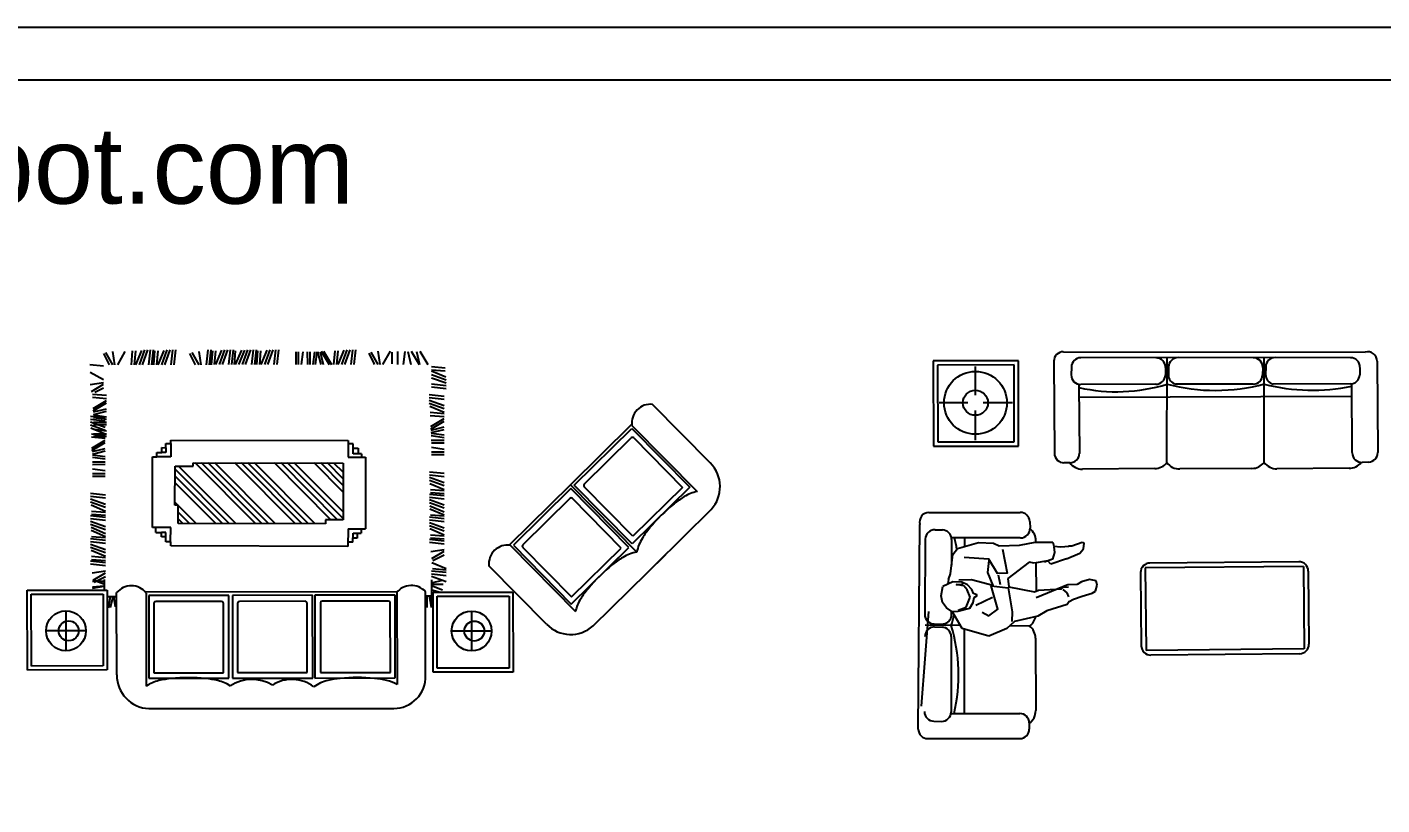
# Model space of a CAD drawing. Header units: inches. Extents: x 10.7 to 53.2, y 13 to 37.8.
# Drawn here: x 18.74 to 27.33, y 32.89 to 37.83 of the extents above; entities that cross this region are included whole.
import ezdxf

# ---------------------------------------------------------------- set-up
doc = ezdxf.new("R2010")
doc.units = ezdxf.units.IN
doc.header["$MEASUREMENT"] = 0
for name, color, linetype in [('02', 2, 'Continuous'), ('1', 1, 'Continuous'), ('4', 4, 'Continuous'), ('kadrbm', 4, 'Continuous')]:
    doc.layers.add(name, color=color, linetype=linetype)
doc.styles.add('bmmm', font='swissel.ttf')

# ---------------------------------------------------------------- blocks, each defined once
blk = doc.blocks.new('kadrbm')
at = {"layer": 'kadrbm', "color": 4}
blk.add_lwpolyline([(0, 0), (0, 24.7972), (21, 24.7972), (21, 0), (0, 0)], close=True, dxfattribs=at)
blk.add_lwpolyline([(20.6631, 0.3257), (20.6631, 24.4603), (0.3369, 24.4603), (0.3369, 0.3257), (20.6631, 0.3257)], dxfattribs=at)
at = {"layer": 'kadrbm', "color": 211, "true_color": 0xf674fb, "style": 'bmmm'}
blk.add_text('www.cad-libraries.blogspot.com', height=0.485134, dxfattribs=at).set_placement((0.5726, 23.6772))

msp = doc.modelspace()

# ---------------------------------------------------------------- linework, layer by layer
at = {"layer": '02'}
for p, q in [((25.0267, 35.7087), (24.4867, 35.7077)), ((24.4867, 35.7077), (24.4877, 35.1664)), ((25.0277, 35.1674), (25.0267, 35.7087)), ((25.2519, 35.7051), (25.2554, 35.1209)), ((25.3121, 35.7655), (27.2279, 35.7635)), ((26.6567, 35.7288), (25.423, 35.7273)), ((25.9695, 35.0624), (25.9709, 35.7264)), ((26.5175, 35.7272), (26.0398, 35.7281)), ((26.5864, 35.0631), (26.5871, 35.7287)), ((27.1344, 35.728), (26.6567, 35.7288)), ((27.3032, 35.7059), (27.3071, 35.1262)), ((24.9997, 35.6817), (24.5137, 35.6808)), ((24.5137, 35.6808), (24.5146, 35.1934)), ((25.0006, 35.1943), (24.9997, 35.6817)), ((25.3629, 35.6682), (25.3622, 35.6188)), ((25.9605, 35.6653), (25.9596, 35.6184)), ((25.9797, 35.669), (25.979, 35.6196)), ((26.5774, 35.666), (26.5764, 35.6192)), ((26.5966, 35.6697), (26.5959, 35.6203)), ((27.1942, 35.6667), (27.1933, 35.6199)), ((25.4112, 35.5579), (25.4142, 35.121)), ((25.8998, 35.5597), (25.4224, 35.5579)), ((26.5167, 35.5604), (26.0259, 35.5601)), ((27.1335, 35.5611), (26.6428, 35.5608)), ((27.1455, 35.1262), (27.1425, 35.5637)), ((27.143, 35.4816), (25.4117, 35.4754)), ((22.1837, 34.9222), (22.5727, 35.3058)), ((22.2083, 34.9189), (22.573, 35.2786)), ((22.573, 35.2786), (22.9406, 34.9059)), ((24.4877, 35.1664), (25.0277, 35.1674)), ((24.5146, 35.1934), (25.0006, 35.1943)), ((19.6738, 34.7922), (19.6743, 35.0408)), ((19.6743, 35.0408), (19.7905, 35.0406)), ((19.7905, 35.0406), (19.7906, 35.0617)), ((19.7906, 35.0617), (20.7416, 35.0596)), ((20.7416, 35.0596), (20.7408, 34.7001)), ((25.3547, 35.0617), (25.3159, 35.0613)), ((25.8921, 35.0247), (25.4339, 35.0211)), ((26.509, 35.0254), (26.0508, 35.0218)), ((27.1258, 35.0261), (26.6676, 35.0225)), ((27.25, 35.0658), (27.2083, 35.0639)), ((22.1837, 34.9222), (21.7945, 34.5389)), ((22.5759, 34.5462), (22.2083, 34.9189)), ((22.1867, 34.8976), (21.8217, 34.5382)), ((22.554, 34.5246), (22.1867, 34.8976)), ((22.9406, 34.9059), (22.5759, 34.5462)), ((19.6949, 34.7922), (19.6738, 34.7922)), ((19.6946, 34.6759), (19.6949, 34.7922)), ((24.459, 34.7456), (25.0387, 34.7466)), ((20.6298, 34.6739), (19.6946, 34.6759)), ((20.6299, 34.7003), (20.6298, 34.6739)), ((20.7408, 34.7001), (20.6299, 34.7003)), ((24.3917, 33.3717), (24.401, 34.6706)), ((25.0988, 34.6892), (25.1006, 34.6475)), ((24.4361, 34.5769), (24.4328, 34.0992)), ((24.4976, 34.6365), (24.5445, 34.6353)), ((25.0379, 34.5849), (24.6004, 34.5842)), ((24.6029, 34.5752), (24.6022, 34.4109)), ((24.6839, 34.5843), (24.6838, 34.5299)), ((21.8217, 34.5382), (22.189, 34.1652)), ((22.189, 34.1652), (22.554, 34.5246)), ((25.1383, 34.4262), (25.1388, 34.2471)), ((26.8062, 34.4332), (25.862, 34.4247)), ((25.8025, 34.3642), (25.8067, 33.9009)), ((26.8667, 34.3738), (26.8709, 33.9105)), ((21.0831, 34.2427), (19.4868, 34.2409)), ((21.0708, 34.221), (20.5621, 34.2207)), ((21.0711, 33.6961), (21.0708, 34.221)), ((20.0162, 34.2198), (19.5075, 34.2195)), ((19.5075, 34.2195), (19.5078, 33.6946)), ((20.0166, 33.6949), (20.0162, 34.2198)), ((20.5477, 34.2204), (20.039, 34.2201)), ((20.039, 34.2201), (20.0394, 33.6952)), ((20.5481, 33.6955), (20.5477, 34.2204)), ((20.5621, 34.2207), (20.5624, 33.6958)), ((18.9822, 34.1221), (18.9823, 33.8687)), ((21.5566, 34.1207), (21.5566, 33.8673)), ((24.4563, 34.1171), (24.4091, 33.5168)), ((24.6009, 34.1212), (24.6007, 34.0845)), ((19.109, 33.9954), (18.8555, 33.9954)), ((21.6833, 33.994), (21.4299, 33.994)), ((24.6592, 34.0287), (24.4342, 34.0303)), ((24.4916, 34.0388), (24.541, 34.0379)), ((24.4952, 34.0196), (24.5421, 34.0184)), ((24.6831, 34.0065), (24.6823, 33.4699)), ((25.0982, 34.0256), (24.9713, 34.0265)), ((24.6005, 33.9583), (24.5998, 33.4809)), ((25.1355, 33.9479), (25.1368, 33.4897)), ((26.8114, 33.85), (25.8673, 33.8415)), ((19.5078, 33.6946), (20.0166, 33.6949)), ((20.0394, 33.6952), (20.5481, 33.6955)), ((20.5624, 33.6958), (21.0711, 33.6961)), ((24.5998, 33.4697), (25.0367, 33.4705)), ((24.4892, 33.422), (24.5386, 33.421)), ((25.0958, 33.4108), (25.0959, 33.372)), ((24.4518, 33.3112), (25.036, 33.3117))]:
    msp.add_line(p, q, dxfattribs=at)
for centre in [(18.9995, 33.9954), (21.5738, 33.994)]:
    msp.add_circle(centre, 0.0634, dxfattribs=at)
for centre, radius, start, end in [((25.3119, 35.7055), 0.06, 89.88099, 180.33595), ((25.4229, 35.6673), 0.06, 89.89867, 179.14543), ((25.9005, 35.6665), 0.06, 358.82773, 89.89867), ((26.0397, 35.6681), 0.06, 89.89852, 179.14543), ((26.5174, 35.6672), 0.06, 358.82773, 89.89867), ((26.6566, 35.6688), 0.06, 89.89852, 179.14543), ((27.1342, 35.668), 0.06, 358.82773, 89.89867), ((27.2432, 35.7055), 0.06, 0.38977, 104.75997), ((25.4222, 35.6179), 0.06, 179.14543, 270.20657), ((25.8996, 35.6197), 0.06, 270.20657, 358.82773), ((26.039, 35.6187), 0.06, 179.14543, 257.39642), ((26.5164, 35.6204), 0.06, 270.20657, 358.82773), ((26.6559, 35.6194), 0.06, 179.14543, 257.39642), ((27.1333, 35.6211), 0.06, 270.20657, 358.82773), ((25.6506, 36.6013), 1.0894, 257.31091, 287.07848), ((26.2767, 36.7355), 1.2149, 255.40275, 284.8699), ((26.8931, 36.7366), 1.2149, 255.40275, 281.85273), ((25.3154, 35.1213), 0.06, 180.33595, 270.54854), ((25.3542, 35.1217), 0.06, 270.54854, 0.39114), ((27.2055, 35.1238), 0.06, 180.38767, 272.73296), ((27.2472, 35.1258), 0.06, 272.73296, 0.38977), ((25.4331, 35.1211), 0.1, 216.45549, 270.45092), ((25.8913, 35.1247), 0.1, 270.45092, 321.46789), ((26.05, 35.1218), 0.1, 216.45549, 270.45092), ((26.5082, 35.1254), 0.1, 270.45092, 321.46789), ((26.6668, 35.1225), 0.1, 216.45549, 270.45092), ((27.125, 35.1261), 0.1, 270.45092, 321.46789), ((24.4591, 34.6856), 0.06, 90.09947, 194.46967), ((25.0388, 34.6866), 0.06, 2.44266, 90.09947), ((24.4961, 34.5765), 0.06, 88.53743, 179.60837), ((24.5429, 34.5753), 0.06, 359.91627, 88.53743), ((23.6012, 34.3454), 1.0483, 9.1476, 13.16671), ((25.0406, 34.6449), 0.06, 270.09737, 2.44266), ((25.0379, 34.5645), 0.1, 0.16062, 51.17759), ((25.8625, 34.3647), 0.06, 90.51715, 180.51715), ((26.8067, 34.3732), 0.06, 0.51715, 90.51715), ((24.4928, 34.0988), 0.06, 179.60822, 268.85513), ((24.5422, 34.0978), 0.06, 268.85513, 347.10612), ((23.6012, 34.3454), 1.0483, 342.43616, 346.33429), ((25.0392, 34.1063), 0.1, 306.16519, 348.4793), ((24.4937, 33.9596), 0.06, 88.53743, 179.60837), ((24.5405, 33.9584), 0.06, 359.91627, 88.53743), ((23.5576, 33.7144), 1.0894, 347.0206, 16.78818), ((25.0355, 33.9477), 0.1, 0.16062, 51.17759), ((25.8667, 33.9015), 0.06, 180.51715, 270.51715), ((26.8109, 33.91), 0.06, 270.51715, 0.51715), ((24.4904, 33.482), 0.06, 179.60837, 268.85513), ((24.5398, 33.481), 0.06, 268.85513, 359.91627), ((25.0358, 33.4105), 0.06, 0.25824, 90.10084), ((25.0368, 33.4894), 0.1, 306.16519, 0.16062), ((24.4517, 33.3712), 0.06, 179.59069, 270.04564), ((25.0359, 33.3717), 0.06, 270.04564, 0.25824)]:
    msp.add_arc(centre, radius, start, end, dxfattribs=at)
at = {"layer": '1'}
for p, q in [((19.4035, 35.7708), (19.3963, 35.6831)), ((19.4228, 35.7708), (19.4156, 35.6831)), ((19.4615, 35.774), (19.4229, 35.6831)), ((19.4808, 35.7773), (19.4471, 35.6831)), ((19.5001, 35.7773), (19.4664, 35.6831)), ((19.5162, 35.7773), (19.5058, 35.6832)), ((19.5355, 35.7774), (19.5251, 35.6832)), ((19.5452, 35.7709), (19.5379, 35.6832)), ((19.5645, 35.771), (19.5573, 35.6832)), ((19.6031, 35.7742), (19.5645, 35.6833)), ((19.6224, 35.7775), (19.5887, 35.6833)), ((19.6417, 35.7775), (19.6081, 35.6833)), ((19.6578, 35.7775), (19.6475, 35.6833)), ((19.6771, 35.7775), (19.6668, 35.6834)), ((19.8826, 35.7778), (19.8722, 35.6836)), ((19.9019, 35.7778), (19.8915, 35.6836)), ((19.9115, 35.7714), (19.9043, 35.6836)), ((19.9309, 35.7714), (19.9237, 35.6837)), ((19.9695, 35.7746), (19.9309, 35.6837)), ((19.9888, 35.7779), (19.9551, 35.6837)), ((20.0081, 35.7779), (19.9745, 35.6837)), ((20.0242, 35.7779), (20.0139, 35.6838)), ((20.0435, 35.7779), (20.0332, 35.6838)), ((20.057, 35.7715), (20.0498, 35.6838)), ((20.0956, 35.7748), (20.057, 35.6838)), ((20.1149, 35.7748), (20.0764, 35.6838)), ((20.1342, 35.778), (20.1006, 35.6839)), ((20.1535, 35.7781), (20.1199, 35.6839)), ((20.1696, 35.7781), (20.1593, 35.6839)), ((20.189, 35.7781), (20.1786, 35.684)), ((20.1986, 35.7717), (20.1914, 35.684)), ((20.2179, 35.7717), (20.2107, 35.684)), ((20.2566, 35.775), (20.218, 35.684)), ((20.2759, 35.7782), (20.2422, 35.684)), ((20.2952, 35.7782), (20.2615, 35.6841)), ((20.3113, 35.7783), (20.3009, 35.6841)), ((20.3306, 35.7783), (20.3202, 35.6841)), ((20.601, 35.7689), (20.6518, 35.6845)), ((20.6171, 35.769), (20.6679, 35.6845)), ((20.6879, 35.7723), (20.6807, 35.6845)), ((20.7072, 35.7723), (20.7, 35.6846)), ((20.7459, 35.7755), (20.7073, 35.6846)), ((20.7652, 35.7788), (20.7315, 35.6846)), ((20.7845, 35.7788), (20.7508, 35.6846)), ((20.8006, 35.7788), (20.7902, 35.6847)), ((20.8199, 35.7788), (20.8095, 35.6847)), ((20.9615, 35.7694), (20.9741, 35.6849)), ((21.0388, 35.7695), (20.9919, 35.6849)), ((21.174, 35.7696), (21.2248, 35.6852)), ((21.2287, 35.7697), (21.2796, 35.6852)), ((19.1335, 35.6843), (19.2212, 35.6771)), ((19.22, 35.7545), (19.256, 35.6829)), ((19.2329, 35.7609), (19.2782, 35.6829)), ((19.278, 35.7674), (19.2905, 35.6829)), ((19.3552, 35.7675), (19.3084, 35.683)), ((19.7673, 35.7551), (19.8032, 35.6835)), ((19.7802, 35.7616), (19.8255, 35.6836)), ((19.8252, 35.768), (19.8377, 35.6836)), ((20.4401, 35.7655), (20.4402, 35.6843)), ((20.4562, 35.7656), (20.4562, 35.6843)), ((20.4851, 35.7656), (20.4744, 35.6843)), ((20.5141, 35.7656), (20.5142, 35.6844)), ((20.5302, 35.7656), (20.5303, 35.6844)), ((20.5592, 35.7657), (20.5484, 35.6844)), ((20.5753, 35.7657), (20.5645, 35.6844)), ((20.5785, 35.7657), (20.5989, 35.6845)), ((20.5946, 35.7657), (20.615, 35.6845)), ((20.9036, 35.7564), (20.9359, 35.6921)), ((20.9165, 35.7629), (20.9618, 35.6849)), ((20.9359, 35.6921), (20.9388, 35.6848)), ((21.053, 35.6891), (21.0529, 35.7623)), ((21.0871, 35.7663), (21.0872, 35.685)), ((21.1322, 35.7663), (21.1214, 35.6851)), ((21.1515, 35.7664), (21.1719, 35.6851)), ((21.2062, 35.7664), (21.2266, 35.6852)), ((19.1368, 35.6361), (19.2213, 35.5892)), ((21.3893, 35.6619), (21.3016, 35.6691)), ((21.3893, 35.6425), (21.3016, 35.6498)), ((21.3926, 35.6039), (21.3016, 35.6425)), ((21.3958, 35.5846), (21.3016, 35.6183)), ((21.3958, 35.5653), (21.3017, 35.599)), ((19.1369, 35.5588), (19.2214, 35.5713)), ((19.1434, 35.5137), (19.2214, 35.5591)), ((19.1657, 35.5088), (19.2214, 35.5368)), ((21.3958, 35.5492), (21.3017, 35.5596)), ((21.3959, 35.5299), (21.3017, 35.5402)), ((19.1508, 35.4964), (19.2385, 35.4892)), ((19.1508, 35.4771), (19.2385, 35.4699)), ((19.1541, 35.4062), (19.2385, 35.4571)), ((19.1541, 35.3902), (19.2385, 35.441)), ((21.2878, 35.4941), (21.382, 35.4837)), ((21.2879, 35.4748), (21.382, 35.4644)), ((21.2879, 35.4587), (21.3821, 35.425)), ((21.2879, 35.4393), (21.3821, 35.4057)), ((23.0716, 35.0607), (22.7054, 35.432)), ((19.1375, 35.3571), (19.2316, 35.3467)), ((19.1573, 35.3837), (19.2386, 35.4041)), ((19.1574, 35.3676), (19.2386, 35.388)), ((19.1574, 35.3644), (19.2386, 35.3537)), ((19.1574, 35.3483), (19.2387, 35.3376)), ((21.2911, 35.42), (21.3821, 35.3815)), ((21.2944, 35.3814), (21.3821, 35.3742)), ((21.2944, 35.3621), (21.3821, 35.3549)), ((21.2977, 35.2913), (21.3821, 35.3421)), ((19.1375, 35.3378), (19.2317, 35.3274)), ((19.1375, 35.3217), (19.2317, 35.288)), ((19.1376, 35.3024), (19.2317, 35.2687)), ((19.1408, 35.2831), (19.2318, 35.2445)), ((19.1574, 35.3193), (19.2387, 35.3194)), ((19.1574, 35.3032), (19.2387, 35.3033)), ((19.1575, 35.2743), (19.2388, 35.2635)), ((21.2977, 35.2752), (21.3822, 35.326)), ((21.301, 35.2687), (21.3822, 35.2892)), ((21.301, 35.2527), (21.3822, 35.2731)), ((22.5734, 35.2982), (22.9881, 34.8782)), ((19.1441, 35.2444), (19.2318, 35.2372)), ((19.1441, 35.2251), (19.2318, 35.2179)), ((19.1474, 35.1543), (19.2318, 35.2051)), ((19.1474, 35.1382), (19.2318, 35.189)), ((19.1575, 35.2453), (19.2388, 35.2454)), ((19.1575, 35.2292), (19.2388, 35.2293)), ((19.6165, 35.1571), (19.6166, 35.1835)), ((19.6166, 35.1835), (19.6483, 35.1835)), ((19.6484, 35.1835), (19.6482, 35.0991)), ((19.6483, 35.2046), (20.7735, 35.2021)), ((19.6483, 35.1835), (19.6483, 35.2046)), ((20.7735, 35.2021), (20.7733, 35.0964)), ((20.8052, 35.1809), (20.7735, 35.181)), ((20.8051, 35.1175), (20.8052, 35.1809)), ((21.301, 35.2494), (21.3823, 35.2387)), ((21.301, 35.2333), (21.3823, 35.2226)), ((21.301, 35.2044), (21.3823, 35.2045)), ((21.3011, 35.1883), (21.3823, 35.1884)), ((22.2713, 34.925), (22.5692, 35.2191)), ((22.5856, 35.2189), (22.8953, 34.9052)), ((19.1506, 35.1318), (19.2319, 35.1522)), ((19.1506, 35.1157), (19.2319, 35.1361)), ((19.1507, 35.1125), (19.2319, 35.1017)), ((19.1507, 35.0964), (19.2319, 35.0856)), ((19.5309, 34.65), (19.5319, 35.0992)), ((19.5319, 35.0992), (19.5583, 35.0991)), ((19.6482, 35.0991), (19.558, 35.0993)), ((19.5583, 35.1255), (19.59, 35.1255)), ((19.5583, 35.0991), (19.5583, 35.1255)), ((19.6167, 35.1256), (19.5896, 35.1256)), ((19.59, 35.1255), (19.5901, 35.1572)), ((19.5901, 35.1572), (19.6165, 35.1571)), ((19.6168, 35.1571), (19.6167, 35.1256)), ((20.7733, 35.0964), (20.8843, 35.0962)), ((20.8051, 35.1545), (20.8368, 35.1544)), ((20.8579, 35.1174), (20.8051, 35.1175)), ((20.8368, 35.1544), (20.8368, 35.1174)), ((20.8579, 35.1174), (20.8578, 35.0963)), ((20.8843, 35.0962), (20.8833, 34.6418)), ((21.3011, 35.1593), (21.3824, 35.1486)), ((21.3011, 35.1303), (21.3824, 35.1304)), ((21.3011, 35.1142), (21.3824, 35.1143)), ((19.1507, 35.0674), (19.232, 35.0675)), ((19.1507, 35.0513), (19.232, 35.0514)), ((19.1508, 35.0223), (19.232, 35.0116)), ((20.0184, 34.6752), (19.6743, 35.0209)), ((20.0604, 34.6751), (19.6963, 35.0408)), ((20.1864, 34.6749), (19.8013, 35.0617)), ((20.2284, 34.6748), (19.8433, 35.0616)), ((20.2704, 34.6747), (19.8853, 35.0615)), ((20.3124, 34.6746), (19.9273, 35.0614)), ((20.4384, 34.6743), (20.0533, 35.0611)), ((20.4804, 34.6742), (20.0953, 35.0611)), ((20.5224, 34.6741), (20.1373, 35.061)), ((20.5644, 34.674), (20.1793, 35.0609)), ((20.6641, 34.7002), (20.3053, 35.0606)), ((20.7061, 34.7002), (20.3473, 35.0605)), ((20.7408, 34.7073), (20.3893, 35.0604)), ((20.7409, 34.7493), (20.4313, 35.0603)), ((20.7412, 34.8753), (20.5573, 35.06)), ((20.7413, 34.9173), (20.5993, 35.06)), ((20.7414, 34.9593), (20.6413, 35.0599)), ((20.7415, 35.0013), (20.6833, 35.0598)), ((21.2884, 35.0048), (21.3826, 34.9944)), ((19.1508, 34.9934), (19.2321, 34.9934)), ((19.1508, 34.9773), (19.2321, 34.9773)), ((19.9344, 34.6754), (19.6741, 34.9369)), ((19.9764, 34.6753), (19.6742, 34.9789)), ((21.2884, 34.9855), (21.3826, 34.9751)), ((21.2884, 34.9694), (21.3826, 34.9357)), ((21.2885, 34.95), (21.3826, 34.9164)), ((21.2917, 34.9307), (21.3827, 34.8922)), ((22.1837, 34.9222), (22.6051, 34.4939)), ((22.1837, 34.9222), (22.6058, 34.4947)), ((19.1381, 34.8678), (19.2322, 34.8574)), ((19.1381, 34.8485), (19.2322, 34.8381)), ((19.1381, 34.8324), (19.2323, 34.7987)), ((21.2886, 34.8631), (21.3827, 34.8528)), ((21.2886, 34.8438), (21.3827, 34.8335)), ((21.2886, 34.8277), (21.3828, 34.7941)), ((21.295, 34.8921), (21.3827, 34.8849)), ((21.295, 34.8728), (21.3827, 34.8656)), ((22.1797, 34.8346), (21.8813, 34.5411)), ((22.5052, 34.5203), (22.1961, 34.8345)), ((22.5809, 34.5949), (22.2712, 34.9086)), ((22.8953, 34.9052), (22.5809, 34.5949)), ((19.1381, 34.8131), (19.2323, 34.7794)), ((19.1414, 34.7938), (19.2323, 34.7552)), ((19.1446, 34.7551), (19.2323, 34.7479)), ((19.6924, 34.7922), (19.6738, 34.8109)), ((19.7664, 34.6758), (19.6948, 34.7477)), ((19.8084, 34.6757), (19.6949, 34.7897)), ((21.2886, 34.8084), (21.3828, 34.7747)), ((21.2919, 34.7891), (21.3828, 34.7505)), ((21.2919, 34.7698), (21.3829, 34.7312)), ((23.0767, 34.7646), (22.718, 34.4097)), ((19.1382, 34.7262), (19.2324, 34.7158)), ((19.1383, 34.7068), (19.2324, 34.6965)), ((19.1383, 34.6907), (19.2324, 34.6571)), ((19.1383, 34.6714), (19.2325, 34.6378)), ((19.1415, 34.6521), (19.2325, 34.6136)), ((19.1447, 34.7358), (19.2324, 34.7286)), ((19.7244, 34.6759), (19.6947, 34.7057)), ((21.2887, 34.7177), (21.3829, 34.7073)), ((21.2888, 34.6984), (21.3829, 34.688)), ((21.2888, 34.6823), (21.383, 34.6486)), ((21.2888, 34.663), (21.383, 34.6293)), ((21.2952, 34.7312), (21.3829, 34.7239)), ((19.1384, 34.5807), (19.2325, 34.5704)), ((19.1416, 34.6328), (19.2325, 34.5942)), ((19.1448, 34.5942), (19.2325, 34.587)), ((19.552, 34.65), (19.5309, 34.65)), ((19.6469, 34.6503), (19.5509, 34.6505)), ((19.5519, 34.6182), (19.552, 34.65)), ((19.5519, 34.6182), (19.5889, 34.6182)), ((19.6153, 34.6182), (19.5882, 34.6182)), ((19.5889, 34.5917), (19.5889, 34.6182)), ((19.6153, 34.5917), (19.5889, 34.5917)), ((19.6152, 34.5918), (19.6153, 34.6182)), ((19.6152, 34.56), (19.6153, 34.5917)), ((19.6467, 34.5601), (19.6469, 34.6503)), ((20.7723, 34.642), (20.7721, 34.531)), ((20.7723, 34.642), (20.8833, 34.6418)), ((20.8038, 34.5574), (20.804, 34.6155)), ((20.8303, 34.5837), (20.8039, 34.5838)), ((20.804, 34.6155), (20.8568, 34.6154)), ((20.8304, 34.6155), (20.8303, 34.5837)), ((20.8568, 34.6418), (20.8568, 34.6154)), ((21.2889, 34.5761), (21.383, 34.5657)), ((21.292, 34.6437), (21.383, 34.6051)), ((21.2953, 34.605), (21.383, 34.5978)), ((21.2953, 34.5857), (21.383, 34.5785)), ((19.1384, 34.5614), (19.2326, 34.551)), ((19.1384, 34.5453), (19.2326, 34.5116)), ((19.1385, 34.526), (19.2326, 34.4923)), ((19.1417, 34.5067), (19.2327, 34.4681)), ((19.6469, 34.5599), (19.6152, 34.56)), ((19.6469, 34.5335), (19.6469, 34.5599)), ((20.7721, 34.531), (19.6469, 34.5335)), ((20.8038, 34.5574), (20.7721, 34.5575)), ((21.2889, 34.5567), (21.3831, 34.5464)), ((21.2986, 34.4994), (21.3831, 34.5119)), ((21.3051, 34.4543), (21.3831, 34.4996)), ((21.8021, 34.538), (22.216, 34.1173)), ((21.8812, 34.5247), (22.1903, 34.2104)), ((22.1903, 34.2104), (22.5052, 34.5203)), ((22.3283, 34.027), (22.7891, 34.4794)), ((19.1386, 34.4391), (19.2327, 34.4287)), ((19.1386, 34.4198), (19.2327, 34.4094)), ((19.145, 34.4681), (19.2327, 34.4608)), ((19.145, 34.4487), (19.2327, 34.4415)), ((21.3043, 34.4288), (21.3953, 34.3902)), ((21.3116, 34.4415), (21.3832, 34.4774)), ((22.0323, 34.0365), (21.6661, 34.4078)), ((19.1483, 34.3624), (19.2328, 34.3749)), ((19.1509, 34.3099), (19.2241, 34.31)), ((19.1541, 34.3184), (19.2231, 34.2937)), ((19.1548, 34.3173), (19.2328, 34.3627)), ((19.1612, 34.3045), (19.2328, 34.3404)), ((19.2255, 34.3198), (19.2255, 34.2537)), ((21.3012, 34.3767), (21.3953, 34.3663)), ((21.3012, 34.3574), (21.3953, 34.347)), ((21.3012, 34.3413), (21.3954, 34.3076)), ((21.3012, 34.3006), (21.3725, 34.3174)), ((21.3034, 34.2162), (21.3033, 34.3187)), ((21.3076, 34.3901), (21.3953, 34.3829)), ((18.7371, 34.2531), (19.244, 34.2537)), ((18.7377, 33.7462), (18.7371, 34.2531)), ((18.7625, 34.2278), (19.2187, 34.2283)), ((18.763, 33.7716), (18.7625, 34.2278)), ((19.151, 34.2753), (19.224, 34.2812)), ((19.1511, 34.2657), (19.2233, 34.278)), ((19.2187, 34.2283), (19.2192, 33.7721)), ((19.244, 34.2537), (19.2446, 33.7468)), ((19.3044, 33.7158), (19.3038, 34.2373)), ((19.4916, 34.235), (19.492, 33.6448)), ((21.0831, 34.2427), (21.0834, 33.6553)), ((21.2643, 33.7104), (21.2637, 34.2431)), ((21.3025, 34.2824), (21.3709, 34.2561)), ((21.3035, 34.291), (21.3767, 34.291)), ((21.3051, 34.2555), (21.3567, 34.2401)), ((21.3125, 34.2401), (21.8193, 34.2406)), ((21.313, 33.7332), (21.3125, 34.2401)), ((21.8193, 34.2406), (21.8199, 33.7338)), ((19.244, 34.2138), (19.3038, 34.2139)), ((19.2523, 34.1413), (19.2642, 34.2136)), ((19.2655, 34.1424), (19.2815, 34.2138)), ((19.2971, 34.1468), (19.2858, 34.2139)), ((19.54, 34.17), (19.5403, 33.7292)), ((19.9702, 34.1819), (19.5516, 34.1816)), ((19.9821, 33.7295), (19.9818, 34.1703)), ((20.0716, 34.1706), (20.0719, 33.7298)), ((20.5017, 34.1825), (20.0832, 34.1822)), ((20.5136, 33.7301), (20.5133, 34.1709)), ((20.5973, 34.1722), (20.5976, 33.7308)), ((21.029, 34.1841), (20.6089, 34.1838)), ((21.0409, 33.7311), (21.0406, 34.1725)), ((21.2637, 34.2162), (21.3034, 34.2162)), ((21.2742, 34.1431), (21.2741, 34.2163)), ((21.3018, 34.1444), (21.2902, 34.2167)), ((21.3011, 34.1431), (21.301, 34.2163)), ((21.3378, 34.2147), (21.794, 34.2153)), ((21.3384, 33.7586), (21.3378, 34.2147)), ((21.794, 34.2153), (21.7945, 33.7591)), ((19.2446, 33.7468), (18.7377, 33.7462)), ((19.2192, 33.7721), (18.763, 33.7716)), ((19.5403, 33.7292), (19.9821, 33.7295)), ((20.0719, 33.7298), (20.5136, 33.7301)), ((20.5976, 33.7308), (21.0409, 33.7311)), ((21.8199, 33.7338), (21.313, 33.7332)), ((21.7945, 33.7591), (21.3384, 33.7586)), ((19.5089, 33.5016), (21.0634, 33.5026))]:
    msp.add_line(p, q, dxfattribs=at)
for centre in [(18.9823, 33.9954), (21.5566, 33.994)]:
    msp.add_circle(centre, 0.1267, dxfattribs=at)
for centre, radius, start, end in [((22.6923, 35.3129), 0.1198, 83.7248, 187.04102), ((22.5773, 35.2108), 0.0116, 44.63291, 134.63291), ((22.9189, 34.9099), 0.2146, 317.35365, 44.63291), ((22.2795, 34.9167), 0.0116, 134.63291, 224.63291), ((22.1878, 34.8264), 0.0116, 44.53154, 134.53154), ((23.2129, 34.3431), 0.5891, 121.33022, 129.0394), ((23.0381, 34.6303), 0.253, 101.41397, 121.33022), ((23.5462, 33.9321), 1.1183, 129.0394, 140.22642), ((22.8546, 34.4491), 0.253, 147.9356, 169.62245), ((23.1395, 34.2706), 0.5891, 140.22642, 147.9356), ((21.7856, 34.4194), 0.1198, 82.12343, 185.43966), ((21.8894, 34.5329), 0.0116, 134.63291, 224.63291), ((22.647, 34.2445), 0.253, 99.542, 121.22885), ((23.1538, 33.5454), 1.1183, 128.93803, 140.12505), ((22.8213, 33.957), 0.5891, 121.22885, 128.93803), ((19.3968, 34.1618), 0.1198, 37.63003, 140.94625), ((21.1747, 34.163), 0.1198, 41.79306, 142.44625), ((22.7477, 33.8847), 0.5891, 140.12505, 147.83424), ((19.5517, 34.17), 0.0116, 90.03814, 180.03814), ((19.9702, 34.1703), 0.0116, 0.03814, 90.03814), ((20.0832, 34.1706), 0.0116, 90.03814, 180.03814), ((20.5017, 34.1709), 0.0116, 0.03814, 90.03814), ((20.6089, 34.1722), 0.0116, 90.03814, 180.03814), ((21.029, 34.1725), 0.0116, 0.03814, 90.03814), ((22.4632, 34.0636), 0.253, 147.83424, 167.75048), ((22.1853, 34.1869), 0.2146, 224.53154, 311.8108), ((19.5189, 33.7159), 0.2146, 180.03814, 267.3174), ((21.0633, 33.7038), 0.2011, 270.03814, 1.88757), ((19.6308, 33.4332), 0.253, 103.34083, 123.25708), ((19.7083, 33.1061), 0.5891, 95.63165, 103.34083), ((19.7603, 32.5795), 1.1183, 84.44463, 95.63165), ((19.8115, 33.1062), 0.5891, 76.73545, 84.44463), ((19.8886, 33.4334), 0.253, 56.82018, 76.73545), ((20.1635, 33.4336), 0.253, 59.39874, 122.94271), ((20.4161, 33.4526), 0.2341, 53.21137, 121.92426), ((20.7029, 33.4339), 0.253, 103.34083, 125.41455), ((20.7804, 33.1068), 0.5891, 95.63165, 103.34083), ((20.8324, 32.5802), 1.1183, 84.44463, 95.63165), ((20.8836, 33.1069), 0.5891, 76.73545, 84.44463), ((20.9607, 33.4341), 0.253, 60.98187, 76.73545)]:
    msp.add_arc(centre, radius, start, end, dxfattribs=at)
at = {"layer": '4'}
for p, q in [((24.7542, 35.491), (24.7539, 35.6712)), ((24.705, 35.4416), (24.5242, 35.4412)), ((24.9902, 35.4421), (24.8036, 35.4417)), ((24.7548, 35.2039), (24.7544, 35.3923)), ((24.5963, 34.3578), (24.6097, 34.4792)), ((24.6097, 34.4792), (24.641, 34.5181)), ((24.641, 34.5181), (24.7747, 34.5549)), ((24.7747, 34.5549), (24.8683, 34.5518)), ((24.8683, 34.5518), (24.9058, 34.5336)), ((24.9058, 34.5336), (25.034, 34.5387)), ((25.034, 34.5387), (25.1339, 34.5585)), ((25.1339, 34.5585), (25.2451, 34.5572)), ((25.2451, 34.5572), (25.2523, 34.5313)), ((25.2523, 34.5313), (25.2972, 34.5273)), ((25.2972, 34.5273), (25.3459, 34.5326)), ((25.3321, 34.4512), (25.4158, 34.4868)), ((25.3659, 34.5318), (25.3455, 34.5322)), ((25.4318, 34.5554), (25.3659, 34.5318)), ((25.4158, 34.4868), (25.4402, 34.5155)), ((25.445, 34.5513), (25.4318, 34.5554)), ((25.4402, 34.5155), (25.445, 34.5513)), ((25.0947, 34.4298), (24.9594, 34.3262)), ((25.1263, 34.4243), (25.0947, 34.4298)), ((25.2136, 34.4383), (25.1263, 34.4243)), ((25.2336, 34.4182), (25.2136, 34.4383)), ((25.3321, 34.4512), (25.2336, 34.4182)), ((26.8364, 34.4035), (25.8323, 34.3944)), ((25.8323, 34.3944), (25.837, 33.8712)), ((26.8364, 34.4035), (26.8411, 33.8803)), ((24.5826, 34.3207), (24.5785, 34.295)), ((24.5826, 34.3207), (24.5963, 34.3578)), ((24.7293, 34.3189), (24.6484, 34.3157)), ((24.9594, 34.3262), (24.9651, 34.2735)), ((25.4272, 34.307), (25.4004, 34.2886)), ((25.4776, 34.3198), (25.4272, 34.307)), ((25.5204, 34.3116), (25.4776, 34.3198)), ((25.5265, 34.284), (25.5204, 34.3116)), ((24.5361, 34.2179), (24.5474, 34.2769)), ((24.6315, 34.2884), (24.6707, 34.2884)), ((24.6812, 34.2805), (24.6315, 34.2884)), ((24.6707, 34.2884), (24.6749, 34.2983)), ((24.7016, 34.2561), (24.6812, 34.2805)), ((24.72, 34.2092), (24.7016, 34.2561)), ((24.9651, 34.2735), (25.1284, 34.2424)), ((25.1284, 34.2424), (25.1537, 34.254)), ((25.1396, 34.2073), (25.3448, 34.2921)), ((25.1537, 34.254), (25.2995, 34.261)), ((25.2995, 34.261), (25.3117, 34.2712)), ((25.309, 34.2566), (25.3342, 34.2364)), ((25.3117, 34.2712), (25.3447, 34.2748)), ((25.3342, 34.2364), (25.3444, 34.2108)), ((25.4004, 34.2886), (25.3464, 34.286)), ((25.4321, 34.2161), (25.4955, 34.2345)), ((25.4955, 34.2345), (25.5166, 34.2463)), ((25.5166, 34.2463), (25.5265, 34.284)), ((24.5452, 34.1745), (24.5361, 34.2179)), ((24.571, 34.1417), (24.5452, 34.1745)), ((24.6046, 34.1187), (24.571, 34.1417)), ((24.6448, 34.1255), (24.696, 34.1444)), ((24.696, 34.1444), (24.72, 34.2092)), ((25.3368, 34.1629), (25.2081, 34.1222)), ((25.3481, 34.1819), (25.3368, 34.1629)), ((25.3494, 34.1808), (25.376, 34.1968)), ((25.376, 34.1968), (25.4321, 34.2161)), ((24.6697, 34.0103), (24.6117, 34.112)), ((25.0022, 34.0554), (24.9538, 34.0101)), ((25.1495, 34.0892), (25.0022, 34.0554)), ((25.2081, 34.1222), (25.1495, 34.0892)), ((24.8392, 33.9621), (24.6697, 34.0103)), ((24.9538, 34.0101), (24.8392, 33.9621)), ((26.8411, 33.8803), (25.837, 33.8712))]:
    msp.add_line(p, q, dxfattribs=at)
for points in [[(24.9257, 34.5136), (24.9556, 34.3613), (24.8937, 34.359), (24.8393, 34.4508), (24.6828, 34.4605)], [(25.2528, 34.527), (25.2566, 34.4918), (25.2434, 34.4504), (25.1922, 34.4315)], [(24.8402, 34.4421), (24.8308, 34.3655), (24.8645, 34.2829), (24.7293, 34.3189)], [(24.899, 34.3507), (24.9101, 34.2897)], [(24.6046, 34.1187), (24.6443, 34.1205), (24.7179, 34.1395), (24.7397, 34.1749), (24.746, 34.2072), (24.7631, 34.2177), (24.7625, 34.2237), (24.7421, 34.2312), (24.7307, 34.258), (24.703, 34.288), (24.6671, 34.3036), (24.6107, 34.306), (24.5474, 34.2769)], [(24.7961, 34.1129), (24.8385, 34.0909), (24.8961, 34.1327), (24.8544, 34.281), (24.9612, 34.2686), (24.9867, 34.1159), (24.9846, 34.0534)], [(24.7576, 34.1589), (24.8626, 34.2097)]]:
    msp.add_lwpolyline(points, dxfattribs=at)
for radius in [0.1993, 0.0793]:
    msp.add_circle((24.7543, 35.4416), radius, dxfattribs=at)

# ---------------------------------------------------------------- block references
at = {"layer": 'kadrbm'}
msp.add_blockref('kadrbm', (10.6729, 13.0279), dxfattribs=at)

doc.saveas('drawing.dxf')
